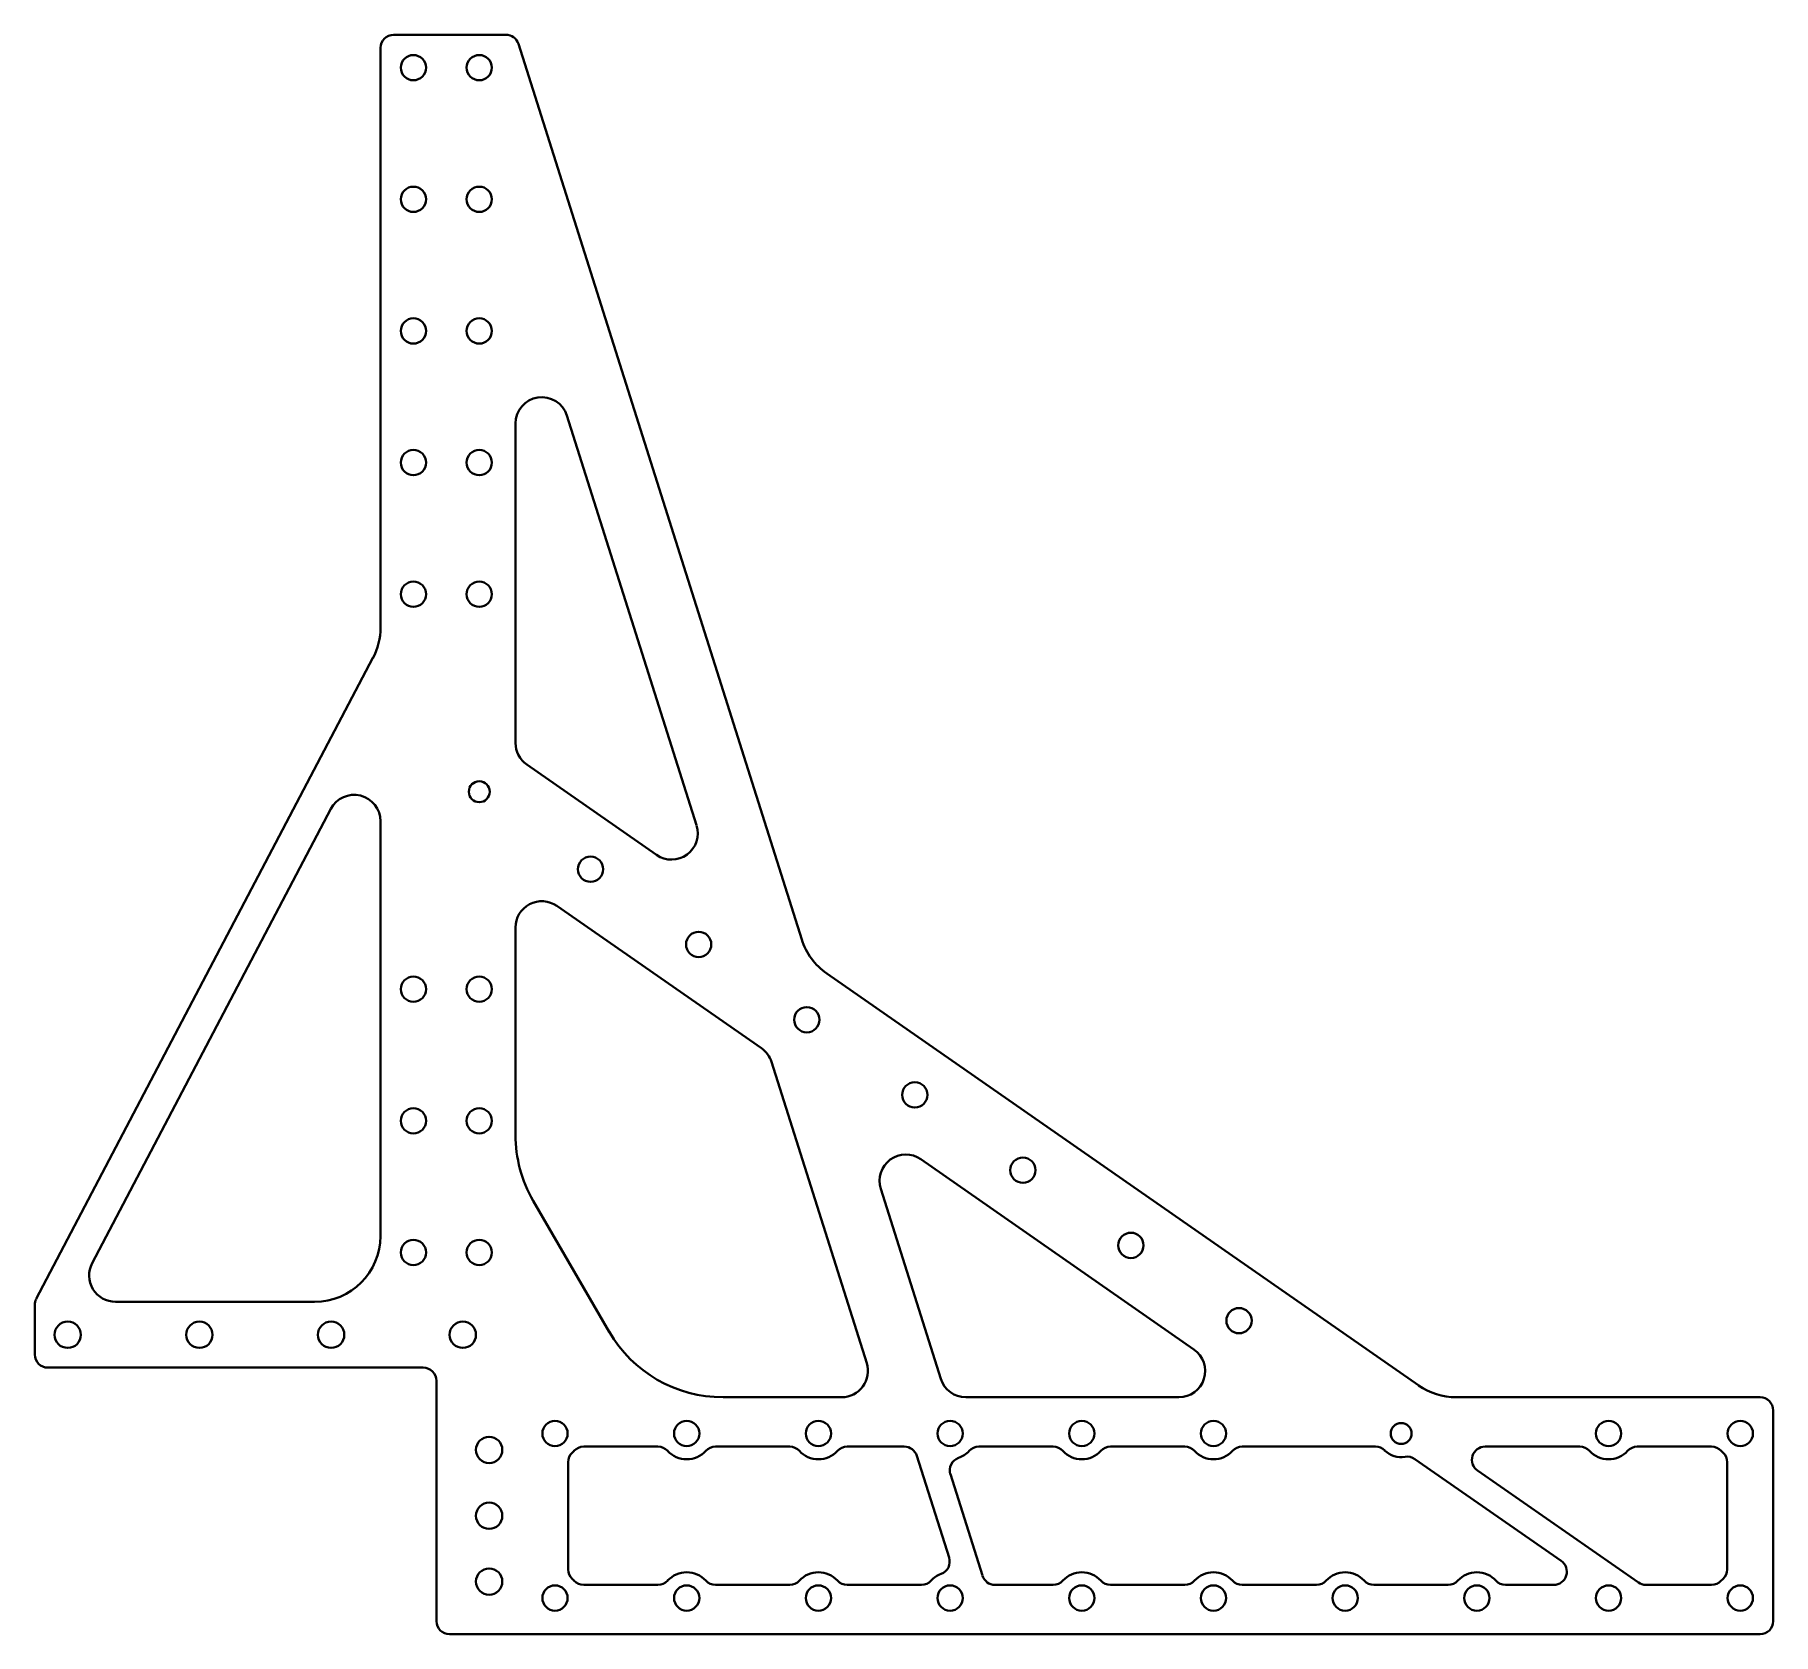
# Model space of a CAD drawing. Header units: inches. Extents: x -11.4 to 1.8, y 1.6 to 13.8.
import ezdxf

# ---------------------------------------------------------------- set-up
doc = ezdxf.new("R2010")
doc.units = ezdxf.units.IN
doc.header["$MEASUREMENT"] = 0
doc.layers.add('Visible', color=7, linetype='Continuous', lineweight=40)

msp = doc.modelspace()

# ---------------------------------------------------------------- linework, layer by layer
at = {"layer": 'Visible'}
for p, q in [((-7.873, 13.75), (-8.725, 13.75)), ((-8.825, 9.248), (-8.825, 13.65)), ((-7.778, 13.68), (-5.626, 6.878)), ((-6.425, 7.745), (-7.409, 10.857)), ((-7.8, 8.37), (-7.8, 10.797)), ((-8.882, 9.016), (-11.439, 4.147)), ((-6.73, 7.52), (-7.714, 8.206)), ((-11.014, 4.418), (-9.202, 7.869)), ((-8.825, 7.776), (-8.825, 4.625)), ((-5.933, 6.051), (-7.486, 7.133)), ((-7.8, 6.968), (-7.8, 5.394)), ((-0.942, 3.49), (-5.435, 6.619)), ((-5.856, 5.947), (-5.133, 3.66)), ((-2.649, 3.764), (-4.722, 5.208)), ((-7.089, 3.898), (-7.665, 4.892)), ((-5.027, 4.983), (-4.57, 3.54)), ((-11.45, 4.1), (-11.45, 3.725)), ((-9.325, 4.125), (-10.837, 4.125)), ((-8.5, 3.625), (-11.35, 3.625)), ((-8.4, 1.7), (-8.4, 3.525)), ((-6.224, 3.4), (-5.324, 3.4)), ((-4.38, 3.4), (-2.763, 3.4)), ((1.65, 3.4), (-0.657, 3.4)), ((1.75, 3.3), (1.75, 1.7)), ((-7.4, 2.907), (-7.4, 2.093)), ((-6.718, 3.025), (-7.282, 3.025)), ((-5.718, 3.025), (-6.282, 3.025)), ((-4.848, 3.025), (-5.282, 3.025)), ((-4.753, 2.955), (-4.508, 2.182)), ((-3.718, 3.025), (-4.282, 3.025)), ((-2.718, 3.025), (-3.282, 3.025)), ((-1.27, 3.025), (-2.282, 3.025)), ((-0.972, 2.931), (0.14, 2.157)), ((0.282, 3.025), (-0.438, 3.025)), ((1.282, 3.025), (0.718, 3.025)), ((1.4, 2.907), (1.4, 2.093)), ((-4.498, 2.815), (-4.255, 2.045)), ((-0.495, 2.843), (0.726, 1.993)), ((-7.282, 1.975), (-6.718, 1.975)), ((-6.282, 1.975), (-5.718, 1.975)), ((-5.282, 1.975), (-4.718, 1.975)), ((-4.159, 1.975), (-3.718, 1.975)), ((-3.282, 1.975), (-2.718, 1.975)), ((-2.282, 1.975), (-1.718, 1.975)), ((-1.282, 1.975), (-0.718, 1.975)), ((-0.282, 1.975), (0.083, 1.975)), ((0.783, 1.975), (1.282, 1.975)), ((1.65, 1.6), (-8.3, 1.6))]:
    msp.add_line(p, q, dxfattribs=at)
for centre, radius in [((-8.575, 13.5), 0.096), ((-8.075, 13.5), 0.096), ((-8.575, 12.5), 0.096), ((-8.075, 12.5), 0.096), ((-8.575, 11.5), 0.096), ((-8.075, 11.5), 0.096), ((-8.575, 10.5), 0.096), ((-8.075, 10.5), 0.096), ((-8.575, 9.5), 0.096), ((-8.075, 9.5), 0.096), ((-8.075, 8), 0.0795), ((-7.23, 7.411), 0.096), ((-6.409, 6.84), 0.096), ((-8.575, 6.5), 0.096), ((-8.075, 6.5), 0.096), ((-5.588, 6.268), 0.096), ((-4.768, 5.697), 0.096), ((-8.575, 5.5), 0.096), ((-8.075, 5.5), 0.096), ((-3.947, 5.125), 0.096), ((-3.127, 4.554), 0.096), ((-8.575, 4.5), 0.096), ((-8.075, 4.5), 0.096), ((-11.2, 3.875), 0.1), ((-10.2, 3.875), 0.1), ((-9.2, 3.875), 0.1), ((-8.2, 3.875), 0.1), ((-2.306, 3.982), 0.096), ((-7.5, 3.125), 0.096), ((-6.5, 3.125), 0.096), ((-5.5, 3.125), 0.096), ((-4.5, 3.125), 0.096), ((-3.5, 3.125), 0.096), ((-2.5, 3.125), 0.096), ((-1.075, 3.125), 0.0795), ((0.5, 3.125), 0.096), ((1.5, 3.125), 0.096), ((-8, 3), 0.1), ((-8, 2.5), 0.1), ((-8, 2), 0.1), ((-7.5, 1.875), 0.096), ((-6.5, 1.875), 0.096), ((-5.5, 1.875), 0.096), ((-4.5, 1.875), 0.096), ((-3.5, 1.875), 0.096), ((-2.5, 1.875), 0.096), ((-1.5, 1.875), 0.096), ((-0.5, 1.875), 0.096), ((0.5, 1.875), 0.096), ((1.5, 1.875), 0.096)]:
    msp.add_circle(centre, radius, dxfattribs=at)
for centre, radius, start, end in [((-8.725, 13.65), 0.1, 90, 180), ((-7.873, 13.65), 0.1, 17.553, 90), ((-7.6, 10.797), 0.2, 17.553, 180), ((-9.325, 9.248), 0.5, 332.3005, 0), ((-7.6, 8.37), 0.2, 180, 235.1455), ((-9.025, 7.776), 0.2, 0, 152.3005), ((-6.615, 7.684), 0.2, 235.1455, 17.553), ((-7.6, 6.968), 0.2, 55.1455, 180), ((-5.15, 7.029), 0.5, 197.553, 235.1455), ((-6.047, 5.887), 0.2, 17.553, 55.1455), ((-6.8, 5.394), 1, 180, 210.1013), ((-4.836, 5.044), 0.2, 55.1455, 197.553), ((-9.325, 4.625), 0.5, 270, 0), ((-10.837, 4.325), 0.2, 152.3005, 270), ((-11.35, 4.1), 0.1, 152.3005, 180), ((-6.224, 4.4), 1, 210.1013, 270), ((-11.35, 3.725), 0.1, 180, 270), ((-2.763, 3.6), 0.2, 270, 55.1455), ((-8.5, 3.525), 0.1, 0, 90), ((-5.324, 3.6), 0.2, 270, 17.553), ((-4.38, 3.6), 0.2, 197.553, 270), ((-0.657, 3.9), 0.5, 235.1455, 270), ((1.65, 3.3), 0.1, 0, 90), ((-7.3, 2.907), 0.1, 132.5066, 180), ((-7.5, 3.125), 0.196, 312.5066, 317.4934), ((-7.282, 2.925), 0.1, 90, 137.4934), ((-6.718, 2.925), 0.1, 42.5066, 90), ((-6.5, 3.125), 0.196, 222.5066, 317.4934), ((-6.282, 2.925), 0.1, 90, 137.4934), ((-5.718, 2.925), 0.1, 42.5066, 90), ((-5.5, 3.125), 0.196, 222.5066, 317.4934), ((-5.282, 2.925), 0.1, 90, 137.4934), ((-4.848, 2.925), 0.1, 17.553, 90), ((-4.403, 2.845), 0.1, 109.1075, 197.553), ((-4.5, 3.125), 0.196, 289.1075, 317.4934), ((-4.282, 2.925), 0.1, 90, 137.4934), ((-3.718, 2.925), 0.1, 42.5066, 90), ((-3.5, 3.125), 0.196, 222.5066, 317.4934), ((-3.282, 2.925), 0.1, 90, 137.4934), ((-2.718, 2.925), 0.1, 42.5066, 90), ((-2.5, 3.125), 0.196, 222.5066, 317.4934), ((-2.282, 2.925), 0.1, 90, 137.4934), ((-1.27, 2.925), 0.1, 45.6894, 90), ((-1.075, 3.125), 0.18, 225.6894, 279.4561), ((-1.029, 2.849), 0.1, 55.1455, 99.4561), ((-0.438, 2.925), 0.1, 90, 235.1455), ((0.282, 2.925), 0.1, 42.5066, 90), ((0.5, 3.125), 0.196, 222.5066, 317.4934), ((0.718, 2.925), 0.1, 90, 137.4934), ((1.282, 2.925), 0.1, 42.5066, 90), ((1.5, 3.125), 0.196, 222.5066, 227.4934), ((1.3, 2.907), 0.1, 0, 47.4934), ((-4.603, 2.152), 0.1, 290.4548, 17.553), ((0.083, 2.075), 0.1, 270, 55.1455), ((-7.3, 2.093), 0.1, 180, 227.4934), ((-7.5, 1.875), 0.196, 42.5066, 47.4934), ((-7.282, 2.075), 0.1, 222.5066, 270), ((-6.718, 2.075), 0.1, 270, 317.4934), ((-6.5, 1.875), 0.196, 42.5066, 137.4934), ((-6.282, 2.075), 0.1, 222.5066, 270), ((-5.718, 2.075), 0.1, 270, 317.4934), ((-5.5, 1.875), 0.196, 42.5066, 137.4934), ((-5.282, 2.075), 0.1, 222.5066, 270), ((-4.718, 2.075), 0.1, 270, 317.4934), ((-4.5, 1.875), 0.196, 110.4548, 137.4934), ((-4.159, 2.075), 0.1, 197.553, 270), ((-3.718, 2.075), 0.1, 270, 317.4934), ((-3.5, 1.875), 0.196, 42.5066, 137.4934), ((-3.282, 2.075), 0.1, 222.5066, 270), ((-2.718, 2.075), 0.1, 270, 317.4934), ((-2.5, 1.875), 0.196, 42.5066, 137.4934), ((-2.282, 2.075), 0.1, 222.5066, 270), ((-1.718, 2.075), 0.1, 270, 317.4934), ((-1.5, 1.875), 0.196, 42.5066, 137.4934), ((-1.282, 2.075), 0.1, 222.5066, 270), ((-0.718, 2.075), 0.1, 270, 317.4934), ((-0.5, 1.875), 0.196, 42.5066, 137.4934), ((-0.282, 2.075), 0.1, 222.5066, 270), ((0.783, 2.075), 0.1, 235.1455, 270), ((1.282, 2.075), 0.1, 270, 317.4934), ((1.5, 1.875), 0.196, 132.5066, 137.4934), ((1.3, 2.093), 0.1, 312.5066, 0), ((-8.3, 1.7), 0.1, 180, 270), ((1.65, 1.7), 0.1, 270, 0)]:
    msp.add_arc(centre, radius, start, end, dxfattribs=at)

doc.saveas('drawing.dxf')
